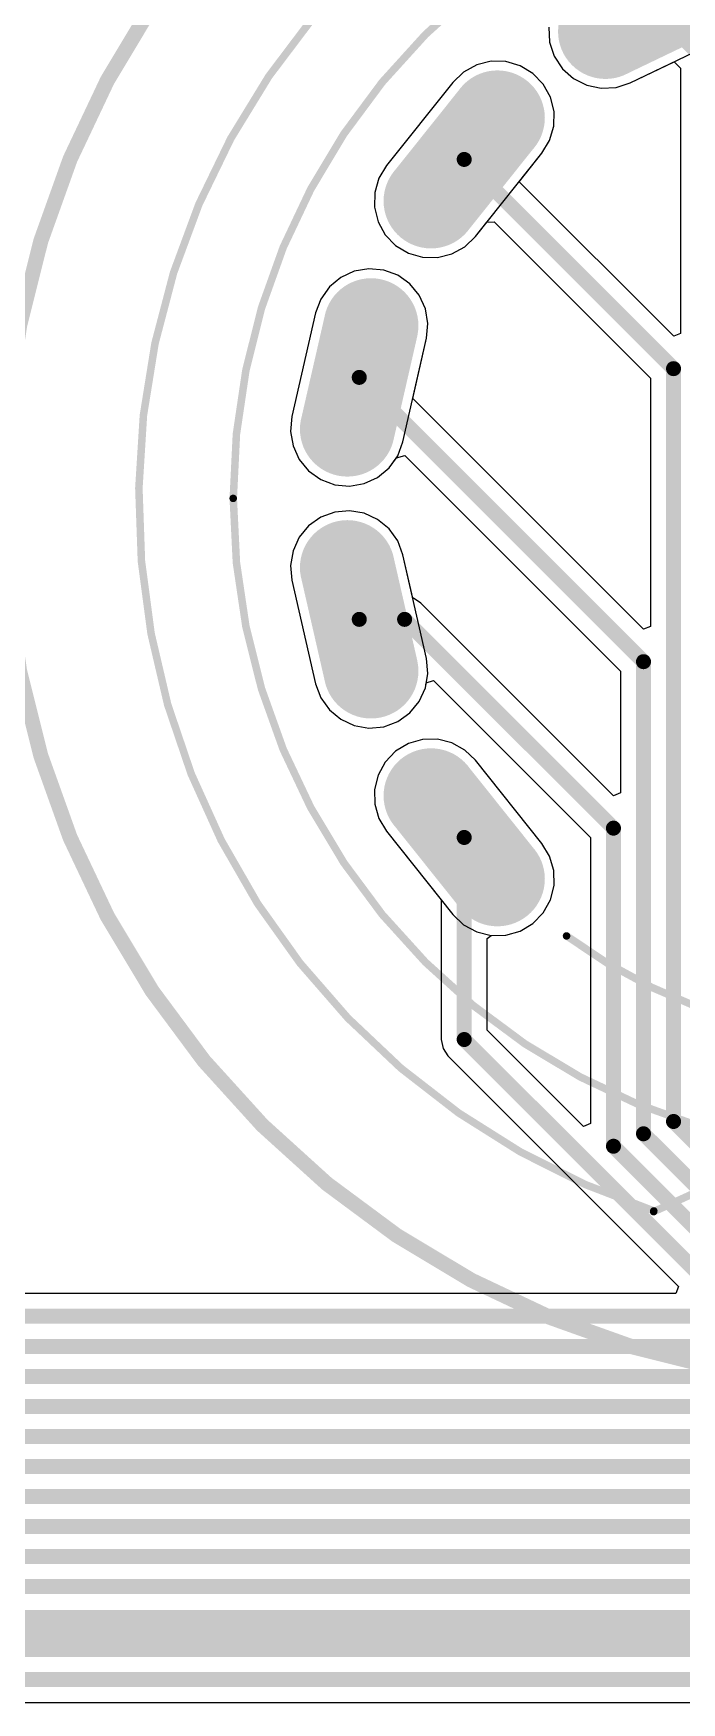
# Model space of a CAD drawing. Header units: millimetres. Extents: x 0.99 to 9.85, y 0.8 to 4.18.
# Drawn here: x 2.536 to 2.968, y 2.265 to 3.377 of the extents above; entities that cross this region are included whole.
import ezdxf

# ---------------------------------------------------------------- set-up
doc = ezdxf.new("R2010")
doc.units = ezdxf.units.MM
doc.header["$MEASUREMENT"] = 0
for name, color, linetype in [('BottomLayer', 5, 'Continuous'), ('BottomSolder', 6, 'Continuous'), ('MultiLayer', 9, 'Continuous'), ('PadHoleLayer', 156, 'Continuous'), ('TopLayer', 1, 'Continuous'), ('TopOverlay', 2, 'Continuous'), ('TopSolder', 216, 'Continuous')]:
    doc.layers.add(name, color=color, linetype=linetype)

# ---------------------------------------------------------------- blocks, each defined once
blk = doc.blocks.new('QS30_1_97')
at = {"layer": 'BottomLayer', "const_width": 0.0551}
for points in [[(-0.1252, 0.3417), (-0.1891, 0.311)], [(-0.2611, 0.2535), (-0.3053, 0.1981)], [(-0.3452, 0.1151), (-0.361, 0.0461)], [(-0.361, -0.0461), (-0.3452, -0.1151)], [(-0.3053, -0.1981), (-0.2611, -0.2535)]]:
    blk.add_lwpolyline(points, dxfattribs=at)
at = {"layer": 'BottomLayer', "const_width": 0.0276}
for points in [[(-0.2029, 0.311, 1), (-0.1753, 0.311, 1)], [(-0.2749, 0.2535, 1), (-0.2473, 0.2535, 1)], [(-0.3191, 0.1981, 1), (-0.2915, 0.1981, 1)], [(-0.359, 0.1151, 1), (-0.3315, 0.1151, 1)], [(-0.3748, 0.0461, 1), (-0.3472, 0.0461, 1)], [(-0.3748, -0.0461, 1), (-0.3472, -0.0461, 1)], [(-0.359, -0.1151, 1), (-0.3315, -0.1151, 1)], [(-0.3191, -0.1981, 1), (-0.2915, -0.1981, 1)], [(-0.2749, -0.2535, 1), (-0.2473, -0.2535, 1)]]:
    blk.add_lwpolyline(points, format="xyb", close=True, dxfattribs=at)
at = {"layer": 'BottomSolder', "const_width": 0.0631}
for points in [[(-0.1252, 0.3417), (-0.1891, 0.311)], [(-0.2611, 0.2535), (-0.3053, 0.1981)], [(-0.3452, 0.1151), (-0.361, 0.0461)], [(-0.361, -0.0461), (-0.3452, -0.1151)], [(-0.3053, -0.1981), (-0.2611, -0.2535)]]:
    blk.add_lwpolyline(points, dxfattribs=at)
at = {"layer": 'BottomSolder', "const_width": 0.0316}
for points in [[(-0.2049, 0.311, 1), (-0.1733, 0.311, 1)], [(-0.2769, 0.2535, 1), (-0.2453, 0.2535, 1)], [(-0.3211, 0.1981, 1), (-0.2895, 0.1981, 1)], [(-0.361, 0.1151, 1), (-0.3295, 0.1151, 1)], [(-0.3768, 0.0461, 1), (-0.3452, 0.0461, 1)], [(-0.3768, -0.0461, 1), (-0.3452, -0.0461, 1)], [(-0.361, -0.1151, 1), (-0.3295, -0.1151, 1)], [(-0.3211, -0.1981, 1), (-0.2895, -0.1981, 1)], [(-0.2769, -0.2535, 1), (-0.2453, -0.2535, 1)]]:
    blk.add_lwpolyline(points, format="xyb", close=True, dxfattribs=at)
at = {"layer": 'MultiLayer', "const_width": 0.0551}
for points in [[(-0.1252, 0.3417), (-0.1891, 0.311)], [(-0.2611, 0.2535), (-0.3053, 0.1981)], [(-0.3452, 0.1151), (-0.361, 0.0461)], [(-0.361, -0.0461), (-0.3452, -0.1151)], [(-0.3053, -0.1981), (-0.2611, -0.2535)]]:
    blk.add_lwpolyline(points, dxfattribs=at)
at = {"layer": 'MultiLayer', "const_width": 0.0276}
for points in [[(-0.2029, 0.311, 1), (-0.1753, 0.311, 1)], [(-0.2749, 0.2535, 1), (-0.2473, 0.2535, 1)], [(-0.3191, 0.1981, 1), (-0.2915, 0.1981, 1)], [(-0.359, 0.1151, 1), (-0.3315, 0.1151, 1)], [(-0.3748, 0.0461, 1), (-0.3472, 0.0461, 1)], [(-0.3748, -0.0461, 1), (-0.3472, -0.0461, 1)], [(-0.359, -0.1151, 1), (-0.3315, -0.1151, 1)], [(-0.3191, -0.1981, 1), (-0.2915, -0.1981, 1)], [(-0.2749, -0.2535, 1), (-0.2473, -0.2535, 1)]]:
    blk.add_lwpolyline(points, format="xyb", close=True, dxfattribs=at)
at = {"layer": 'PadHoleLayer', "const_width": 0.00787}
for points in [[(-0.196, 0.3207), (-0.1286, 0.3532, -1), (-0.1183, 0.3319), (-0.1857, 0.2995, -1)], [(-0.3157, 0.204), (-0.2691, 0.2624, -1), (-0.2506, 0.2477), (-0.2973, 0.1892, -1)], [(-0.373, 0.0468), (-0.3563, 0.1197, -1), (-0.3333, 0.1144), (-0.3499, 0.0415, -1)], [(-0.3563, -0.1197), (-0.373, -0.0468, -1), (-0.3499, -0.0415), (-0.3333, -0.1144, -1)], [(-0.2691, -0.2624), (-0.3157, -0.204, -1), (-0.2973, -0.1892), (-0.2506, -0.2477, -1)]]:
    blk.add_lwpolyline(points, format="xyb", close=True, dxfattribs=at)
at = {"layer": 'TopLayer', "const_width": 0.0551}
for points in [[(-0.1252, 0.3417), (-0.1891, 0.311)], [(-0.2611, 0.2535), (-0.3053, 0.1981)], [(-0.3452, 0.1151), (-0.361, 0.0461)], [(-0.361, -0.0461), (-0.3452, -0.1151)], [(-0.3053, -0.1981), (-0.2611, -0.2535)]]:
    blk.add_lwpolyline(points, dxfattribs=at)
at = {"layer": 'TopLayer', "const_width": 0.0276}
for points in [[(-0.2029, 0.311, 1), (-0.1753, 0.311, 1)], [(-0.2749, 0.2535, 1), (-0.2473, 0.2535, 1)], [(-0.3191, 0.1981, 1), (-0.2915, 0.1981, 1)], [(-0.359, 0.1151, 1), (-0.3315, 0.1151, 1)], [(-0.3748, 0.0461, 1), (-0.3472, 0.0461, 1)], [(-0.3748, -0.0461, 1), (-0.3472, -0.0461, 1)], [(-0.359, -0.1151, 1), (-0.3315, -0.1151, 1)], [(-0.3191, -0.1981, 1), (-0.2915, -0.1981, 1)], [(-0.2749, -0.2535, 1), (-0.2473, -0.2535, 1)]]:
    blk.add_lwpolyline(points, format="xyb", close=True, dxfattribs=at)
at = {"layer": 'TopOverlay'}
for points, const_width in [([(0.5906, 0, 1), (-0.5906, 0, 1)], 0.01), ([(0.437, 0, 1), (-0.437, 0, 1)], 0.005), ([(-0.4383, 0, 1), (-0.4358, 0, 1)], 0.0025), ([(-0.2163, -0.2915, 1), (-0.2138, -0.2915, 1)], 0.0025), ([(-0.1583, -0.4752, 1), (-0.1558, -0.4752, 1)], 0.0025), ([(-0.1582, -0.4747, 1), (-0.1557, -0.4747, 1)], 0.0025)]:
    blk.add_lwpolyline(points, format="xyb", close=True, dxfattribs=dict(at, const_width=const_width))
at = {"layer": 'TopOverlay', "const_width": 0.005}
for points in [[(-0.1569, -0.4747, -6.211314), (0.1569, -0.4747)], [(-0.0961, -0.3492, -0.092015), (-0.215, -0.2915)], [(-0.157, -0.4752, -0.243188), (0.157, -0.4752)]]:
    blk.add_lwpolyline(points, format="xyb", dxfattribs=at)
at = {"layer": 'TopSolder', "const_width": 0.0631}
for points in [[(-0.1252, 0.3417), (-0.1891, 0.311)], [(-0.2611, 0.2535), (-0.3053, 0.1981)], [(-0.3452, 0.1151), (-0.361, 0.0461)], [(-0.361, -0.0461), (-0.3452, -0.1151)], [(-0.3053, -0.1981), (-0.2611, -0.2535)]]:
    blk.add_lwpolyline(points, dxfattribs=at)
at = {"layer": 'TopSolder', "const_width": 0.0316}
for points in [[(-0.2049, 0.311, 1), (-0.1733, 0.311, 1)], [(-0.2769, 0.2535, 1), (-0.2453, 0.2535, 1)], [(-0.3211, 0.1981, 1), (-0.2895, 0.1981, 1)], [(-0.361, 0.1151, 1), (-0.3295, 0.1151, 1)], [(-0.3768, 0.0461, 1), (-0.3452, 0.0461, 1)], [(-0.3768, -0.0461, 1), (-0.3452, -0.0461, 1)], [(-0.361, -0.1151, 1), (-0.3295, -0.1151, 1)], [(-0.3211, -0.1981, 1), (-0.2895, -0.1981, 1)], [(-0.2769, -0.2535, 1), (-0.2453, -0.2535, 1)]]:
    blk.add_lwpolyline(points, format="xyb", close=True, dxfattribs=at)

msp = doc.modelspace()

# ---------------------------------------------------------------- linework, layer by layer
at = {"layer": 'BottomLayer'}
for p, q in [((2.8794, 3.381), (2.88, 3.3711)), ((2.88, 3.3711), (2.8831, 3.3617)), ((2.9337, 3.344), (2.9975, 3.3748)), ((2.841, 3.3584), (2.8314, 3.356)), ((2.8509, 3.3582), (2.841, 3.3584)), ((2.8831, 3.3617), (2.8885, 3.3534)), ((2.8227, 3.3512), (2.8156, 3.3443)), ((2.8314, 3.356), (2.8227, 3.3512)), ((2.8604, 3.3554), (2.8509, 3.3582)), ((2.8688, 3.3503), (2.8604, 3.3554)), ((2.8757, 3.3432), (2.8688, 3.3503)), ((2.8885, 3.3534), (2.8959, 3.3468)), ((2.8156, 3.3443), (2.7714, 3.2889)), ((2.8805, 3.3345), (2.8757, 3.3432)), ((2.8959, 3.3468), (2.9047, 3.3424)), ((2.9047, 3.3424), (2.9144, 3.3404)), ((2.9144, 3.3404), (2.9243, 3.3409)), ((2.9243, 3.3409), (2.9337, 3.344)), ((2.8829, 3.3249), (2.8805, 3.3345)), ((2.8827, 3.3151), (2.8829, 3.3249)), ((2.8799, 3.3056), (2.8827, 3.3151)), ((2.8748, 3.2971), (2.8799, 3.3056)), ((2.8306, 3.2417), (2.8748, 3.2971)), ((2.7663, 3.2805), (2.7636, 3.2709)), ((2.7714, 3.2889), (2.7663, 3.2805)), ((2.7636, 3.2709), (2.7634, 3.2611)), ((2.7634, 3.2611), (2.7658, 3.2515)), ((2.7658, 3.2515), (2.7705, 3.2428)), ((2.7705, 3.2428), (2.7774, 3.2357)), ((2.8235, 3.2348), (2.8306, 3.2417)), ((2.7774, 3.2357), (2.7859, 3.2306)), ((2.7859, 3.2306), (2.7954, 3.2278)), ((2.7954, 3.2278), (2.8053, 3.2277)), ((2.8053, 3.2277), (2.8149, 3.23)), ((2.8149, 3.23), (2.8235, 3.2348)), ((2.7409, 3.2144), (2.7333, 3.2081)), ((2.7499, 3.2185), (2.7409, 3.2144)), ((2.7596, 3.2202), (2.7499, 3.2185)), ((2.7695, 3.2192), (2.7596, 3.2202)), ((2.7788, 3.2158), (2.7695, 3.2192)), ((2.7868, 3.2101), (2.7788, 3.2158)), ((2.7333, 3.2081), (2.7276, 3.2)), ((2.7931, 3.2025), (2.7868, 3.2101)), ((2.7276, 3.2), (2.7241, 3.1907)), ((2.7973, 3.1935), (2.7931, 3.2025)), ((2.7989, 3.1837), (2.7973, 3.1935)), ((2.7241, 3.1907), (2.7084, 3.1217)), ((2.798, 3.1739), (2.7989, 3.1837)), ((2.7822, 3.1048), (2.798, 3.1739)), ((2.7084, 3.1217), (2.7074, 3.1118)), ((2.7074, 3.1118), (2.7091, 3.1021)), ((2.7788, 3.0955), (2.7822, 3.1048)), ((2.7091, 3.1021), (2.7132, 3.0931)), ((2.7132, 3.0931), (2.7195, 3.0855)), ((2.7731, 3.0875), (2.7788, 3.0955)), ((2.7195, 3.0855), (2.7276, 3.0797)), ((2.7565, 3.077), (2.7654, 3.0812)), ((2.7654, 3.0812), (2.7731, 3.0875)), ((2.7276, 3.0797), (2.7369, 3.0763)), ((2.7369, 3.0763), (2.7467, 3.0754)), ((2.7467, 3.0754), (2.7565, 3.077)), ((2.7369, 3.0581), (2.7276, 3.0546)), ((2.7467, 3.059), (2.7369, 3.0581)), ((2.7565, 3.0573), (2.7467, 3.059)), ((2.7195, 3.0489), (2.7132, 3.0413)), ((2.7276, 3.0546), (2.7195, 3.0489)), ((2.7654, 3.0532), (2.7565, 3.0573)), ((2.7731, 3.0469), (2.7654, 3.0532)), ((2.7788, 3.0388), (2.7731, 3.0469)), ((2.7132, 3.0413), (2.7091, 3.0323)), ((2.7822, 3.0295), (2.7788, 3.0388)), ((2.7091, 3.0323), (2.7074, 3.0225)), ((2.798, 2.9605), (2.7822, 3.0295)), ((2.7074, 3.0225), (2.7084, 3.0127)), ((2.7084, 3.0127), (2.7241, 2.9436)), ((2.7989, 2.9506), (2.798, 2.9605)), ((2.7973, 2.9409), (2.7989, 2.9506)), ((2.7241, 2.9436), (2.7276, 2.9343)), ((2.7931, 2.9319), (2.7973, 2.9409)), ((2.7276, 2.9343), (2.7333, 2.9263)), ((2.7333, 2.9263), (2.7409, 2.92)), ((2.7868, 2.9243), (2.7931, 2.9319)), ((2.7409, 2.92), (2.7499, 2.9158)), ((2.7499, 2.9158), (2.7596, 2.9142)), ((2.7596, 2.9142), (2.7695, 2.9151)), ((2.7695, 2.9151), (2.7788, 2.9185)), ((2.7788, 2.9185), (2.7868, 2.9243)), ((2.7859, 2.9038), (2.7774, 2.8987)), ((2.7954, 2.9065), (2.7859, 2.9038)), ((2.8053, 2.9067), (2.7954, 2.9065)), ((2.8149, 2.9043), (2.8053, 2.9067)), ((2.8235, 2.8995), (2.8149, 2.9043)), ((2.7705, 2.8915), (2.7658, 2.8829)), ((2.7774, 2.8987), (2.7705, 2.8915)), ((2.8306, 2.8927), (2.8235, 2.8995)), ((2.8748, 2.8373), (2.8306, 2.8927)), ((2.7658, 2.8829), (2.7634, 2.8733)), ((2.7634, 2.8733), (2.7636, 2.8634)), ((2.7636, 2.8634), (2.7663, 2.8539)), ((2.7663, 2.8539), (2.7714, 2.8454)), ((2.7714, 2.8454), (2.8156, 2.79)), ((2.8799, 2.8288), (2.8748, 2.8373)), ((2.8827, 2.8193), (2.8799, 2.8288)), ((2.8829, 2.8094), (2.8827, 2.8193)), ((2.8805, 2.7998), (2.8829, 2.8094)), ((2.8688, 2.784), (2.8757, 2.7911)), ((2.8757, 2.7911), (2.8805, 2.7998)), ((2.8156, 2.79), (2.8227, 2.7832)), ((2.8227, 2.7832), (2.8314, 2.7784)), ((2.8604, 2.7789), (2.8688, 2.784)), ((2.8314, 2.7784), (2.841, 2.776)), ((2.841, 2.776), (2.8509, 2.7762)), ((2.8509, 2.7762), (2.8604, 2.7789))]:
    msp.add_line(p, q, dxfattribs=at)
at = {"layer": 'TopLayer'}
for p, q in [((2.8794, 3.381), (2.88, 3.3711)), ((2.88, 3.3711), (2.8831, 3.3617)), ((2.841, 3.3584), (2.8314, 3.356)), ((2.8509, 3.3582), (2.841, 3.3584)), ((2.8831, 3.3617), (2.8885, 3.3534)), ((2.8227, 3.3512), (2.8156, 3.3443)), ((2.8314, 3.356), (2.8227, 3.3512)), ((2.8604, 3.3554), (2.8509, 3.3582)), ((2.8688, 3.3503), (2.8604, 3.3554)), ((2.8757, 3.3432), (2.8688, 3.3503)), ((2.8885, 3.3534), (2.8959, 3.3468)), ((2.9337, 3.344), (2.9629, 3.3581)), ((2.9629, 3.3581), (2.9672, 3.3538)), ((2.9672, 3.3538), (2.9672, 3.1771)), ((2.8156, 3.3443), (2.7714, 3.2889)), ((2.8805, 3.3345), (2.8757, 3.3432)), ((2.8959, 3.3468), (2.9047, 3.3424)), ((2.9047, 3.3424), (2.9144, 3.3404)), ((2.9144, 3.3404), (2.9243, 3.3409)), ((2.9243, 3.3409), (2.9337, 3.344)), ((2.8829, 3.3249), (2.8805, 3.3345)), ((2.8827, 3.3151), (2.8829, 3.3249)), ((2.8799, 3.3056), (2.8827, 3.3151)), ((2.8748, 3.2971), (2.8799, 3.3056)), ((2.8597, 3.2781), (2.8748, 3.2971)), ((2.7663, 3.2805), (2.7636, 3.2709)), ((2.7714, 3.2889), (2.7663, 3.2805)), ((2.7636, 3.2709), (2.7634, 3.2611)), ((2.9626, 3.1752), (2.8597, 3.2781)), ((2.7634, 3.2611), (2.7658, 3.2515)), ((2.7658, 3.2515), (2.7705, 3.2428)), ((2.8306, 3.2417), (2.8381, 3.2511)), ((2.8381, 3.2511), (2.8431, 3.2514)), ((2.8431, 3.2514), (2.9472, 3.1473)), ((2.7705, 3.2428), (2.7774, 3.2357)), ((2.8235, 3.2348), (2.8306, 3.2417)), ((2.7774, 3.2357), (2.7859, 3.2306)), ((2.7859, 3.2306), (2.7954, 3.2278)), ((2.7954, 3.2278), (2.8053, 3.2277)), ((2.8053, 3.2277), (2.8149, 3.23)), ((2.8149, 3.23), (2.8235, 3.2348)), ((2.7409, 3.2144), (2.7333, 3.2081)), ((2.7499, 3.2185), (2.7409, 3.2144)), ((2.7596, 3.2202), (2.7499, 3.2185)), ((2.7695, 3.2192), (2.7596, 3.2202)), ((2.7788, 3.2158), (2.7695, 3.2192)), ((2.7868, 3.2101), (2.7788, 3.2158)), ((2.7333, 3.2081), (2.7276, 3.2)), ((2.7931, 3.2025), (2.7868, 3.2101)), ((2.7276, 3.2), (2.7241, 3.1907)), ((2.7973, 3.1935), (2.7931, 3.2025)), ((2.7989, 3.1837), (2.7973, 3.1935)), ((2.7241, 3.1907), (2.7084, 3.1217)), ((2.798, 3.1739), (2.7989, 3.1837)), ((2.7888, 3.1337), (2.798, 3.1739)), ((2.9672, 3.1771), (2.9626, 3.1752)), ((2.9472, 3.1473), (2.9472, 2.9819)), ((2.9426, 2.98), (2.7888, 3.1337)), ((2.7084, 3.1217), (2.7074, 3.1118)), ((2.7074, 3.1118), (2.7091, 3.1021)), ((2.7091, 3.1021), (2.7132, 3.0931)), ((2.7132, 3.0931), (2.7195, 3.0855)), ((2.7731, 3.0875), (2.7779, 3.0943)), ((2.7779, 3.0943), (2.7836, 3.0957)), ((2.7836, 3.0957), (2.9272, 2.9521)), ((2.7195, 3.0855), (2.7276, 3.0797)), ((2.7565, 3.077), (2.7654, 3.0812)), ((2.7654, 3.0812), (2.7731, 3.0875)), ((2.7276, 3.0797), (2.7369, 3.0763)), ((2.7369, 3.0763), (2.7467, 3.0754)), ((2.7467, 3.0754), (2.7565, 3.077)), ((2.7369, 3.0581), (2.7276, 3.0546)), ((2.7467, 3.059), (2.7369, 3.0581)), ((2.7565, 3.0573), (2.7467, 3.059)), ((2.7195, 3.0489), (2.7132, 3.0413)), ((2.7276, 3.0546), (2.7195, 3.0489)), ((2.7654, 3.0532), (2.7565, 3.0573)), ((2.7731, 3.0469), (2.7654, 3.0532)), ((2.7788, 3.0388), (2.7731, 3.0469)), ((2.7132, 3.0413), (2.7091, 3.0323)), ((2.7822, 3.0295), (2.7788, 3.0388)), ((2.7091, 3.0323), (2.7074, 3.0225)), ((2.7888, 3.0008), (2.7822, 3.0295)), ((2.7074, 3.0225), (2.7084, 3.0127)), ((2.7084, 3.0127), (2.7241, 2.9436)), ((2.7893, 3.0007), (2.7888, 3.0008)), ((2.7942, 2.9974), (2.7893, 3.0007)), ((2.9226, 2.869), (2.7942, 2.9974)), ((2.9472, 2.9819), (2.9426, 2.98)), ((2.9272, 2.9521), (2.9272, 2.871)), ((2.7241, 2.9436), (2.7276, 2.9343)), ((2.7931, 2.9319), (2.7973, 2.9409)), ((2.7973, 2.9409), (2.7978, 2.9443)), ((2.7978, 2.9443), (2.8026, 2.9458)), ((2.8026, 2.9458), (2.9072, 2.8412)), ((2.7276, 2.9343), (2.7333, 2.9263)), ((2.7333, 2.9263), (2.7409, 2.92)), ((2.7868, 2.9243), (2.7931, 2.9319)), ((2.7409, 2.92), (2.7499, 2.9158)), ((2.7499, 2.9158), (2.7596, 2.9142)), ((2.7596, 2.9142), (2.7695, 2.9151)), ((2.7695, 2.9151), (2.7788, 2.9185)), ((2.7788, 2.9185), (2.7868, 2.9243)), ((2.7859, 2.9038), (2.7774, 2.8987)), ((2.7954, 2.9065), (2.7859, 2.9038)), ((2.8053, 2.9067), (2.7954, 2.9065)), ((2.8149, 2.9043), (2.8053, 2.9067)), ((2.8235, 2.8995), (2.8149, 2.9043)), ((2.7705, 2.8915), (2.7658, 2.8829)), ((2.7774, 2.8987), (2.7705, 2.8915)), ((2.8306, 2.8927), (2.8235, 2.8995)), ((2.8748, 2.8373), (2.8306, 2.8927)), ((2.7658, 2.8829), (2.7634, 2.8733)), ((2.7634, 2.8733), (2.7636, 2.8634)), ((2.9272, 2.871), (2.9226, 2.869)), ((2.7636, 2.8634), (2.7663, 2.8539)), ((2.7663, 2.8539), (2.7714, 2.8454)), ((2.7714, 2.8454), (2.8078, 2.7998)), ((2.8799, 2.8288), (2.8748, 2.8373)), ((2.9072, 2.8412), (2.9072, 2.6508)), ((2.8827, 2.8193), (2.8799, 2.8288)), ((2.8829, 2.8094), (2.8827, 2.8193)), ((2.8805, 2.7998), (2.8829, 2.8094)), ((2.8078, 2.7998), (2.8078, 2.7067)), ((2.8688, 2.784), (2.8757, 2.7911)), ((2.8757, 2.7911), (2.8805, 2.7998)), ((2.8604, 2.7789), (2.8688, 2.784)), ((2.8384, 2.774), (2.841, 2.776)), ((2.8384, 2.713), (2.8384, 2.774)), ((2.841, 2.776), (2.8509, 2.7762)), ((2.8509, 2.7762), (2.8604, 2.7789)), ((2.8078, 2.7067), (2.809, 2.7008)), ((2.9026, 2.6488), (2.8384, 2.713)), ((2.809, 2.7008), (2.8123, 2.6959)), ((2.8123, 2.6959), (2.9659, 2.5422)), ((2.9072, 2.6508), (2.9026, 2.6488)), ((2.964, 2.5376), (2.4934, 2.5376)), ((2.9659, 2.5422), (2.964, 2.5376)), ((2.3822, 2.265), (3.0674, 2.265))]:
    msp.add_line(p, q, dxfattribs=at)
for points, const_width in [([(2.9491, 3.3935), (2.9825, 3.3602)], 0.01), ([(2.8231, 3.293), (2.9625, 3.1536)], 0.01), ([(2.9625, 2.6521), (2.9625, 3.1536)], 0.01), ([(2.7532, 3.1478), (2.9425, 2.9584)], 0.01), ([(2.7532, 2.9866), (2.7834, 2.9866)], 0.01), ([(2.7834, 2.9866), (2.9225, 2.8475)], 0.01), ([(2.9425, 2.6439), (2.9425, 2.9584)], 0.01), ([(2.9225, 2.6356), (2.9225, 2.8475)], 0.01), ([(2.8231, 2.7067), (2.8231, 2.8413)], 0.01), ([(2.8231, 2.7067), (2.9875, 2.5423)], 0.01), ([(2.9425, 2.6439), (3.0041, 2.5823)], 0.01), ([(2.9625, 2.6521), (3.0123, 2.6023)], 0.01), ([(2.9225, 2.6356), (2.9958, 2.5623)], 0.01), ([(2.487, 2.5223), (3.2311, 2.5223)], 0.01), ([(2.4788, 2.5023), (3.2228, 2.5023)], 0.01), ([(2.4705, 2.4823), (3.2145, 2.4823)], 0.01), ([(2.4622, 2.4623), (3.2063, 2.4623)], 0.01), ([(2.4539, 2.4423), (3.198, 2.4423)], 0.01), ([(2.4456, 2.4223), (3.1897, 2.4223)], 0.01), ([(2.432, 2.4023), (3.1807, 2.4023)], 0.01), ([(2.4237, 2.3823), (3.1713, 2.3823)], 0.01), ([(2.4154, 2.3623), (3.163, 2.3623)], 0.01), ([(2.4071, 2.3423), (3.1547, 2.3423)], 0.01), ([(2.3949, 2.311), (3.142, 2.311)], 0.0315), ([(2.3822, 2.2803), (3.0737, 2.2803)], 0.01)]:
    msp.add_lwpolyline(points, dxfattribs=dict(at, const_width=const_width))
at = {"layer": 'TopLayer', "const_width": 0.005}
for points in [[(2.8206, 3.293, 1), (2.8256, 3.293, 1)], [(2.96, 3.1536, 1), (2.965, 3.1536, 1)], [(2.96, 3.1536, 1), (2.965, 3.1536, 1)], [(2.7507, 3.1478, 1), (2.7557, 3.1478, 1)], [(2.7507, 2.9866, 1), (2.7557, 2.9866, 1)], [(2.7809, 2.9866, 1), (2.7859, 2.9866, 1)], [(2.7809, 2.9866, 1), (2.7859, 2.9866, 1)], [(2.94, 2.9584, 1), (2.945, 2.9584, 1)], [(2.94, 2.9584, 1), (2.945, 2.9584, 1)], [(2.92, 2.8475, 1), (2.925, 2.8475, 1)], [(2.92, 2.8475, 1), (2.925, 2.8475, 1)], [(2.8206, 2.8413, 1), (2.8256, 2.8413, 1)], [(2.8206, 2.7067, 1), (2.8256, 2.7067, 1)], [(2.8206, 2.7067, 1), (2.8256, 2.7067, 1)], [(2.94, 2.6439, 1), (2.945, 2.6439, 1)], [(2.94, 2.6439, 1), (2.945, 2.6439, 1)], [(2.96, 2.6521, 1), (2.965, 2.6521, 1)], [(2.96, 2.6521, 1), (2.965, 2.6521, 1)], [(2.92, 2.6356, 1), (2.925, 2.6356, 1)], [(2.92, 2.6356, 1), (2.925, 2.6356, 1)]]:
    msp.add_lwpolyline(points, format="xyb", close=True, dxfattribs=at)

# ---------------------------------------------------------------- block references
msp.add_blockref('QS30_1_97', (3.1063, 3.0672))

doc.saveas('drawing.dxf')
